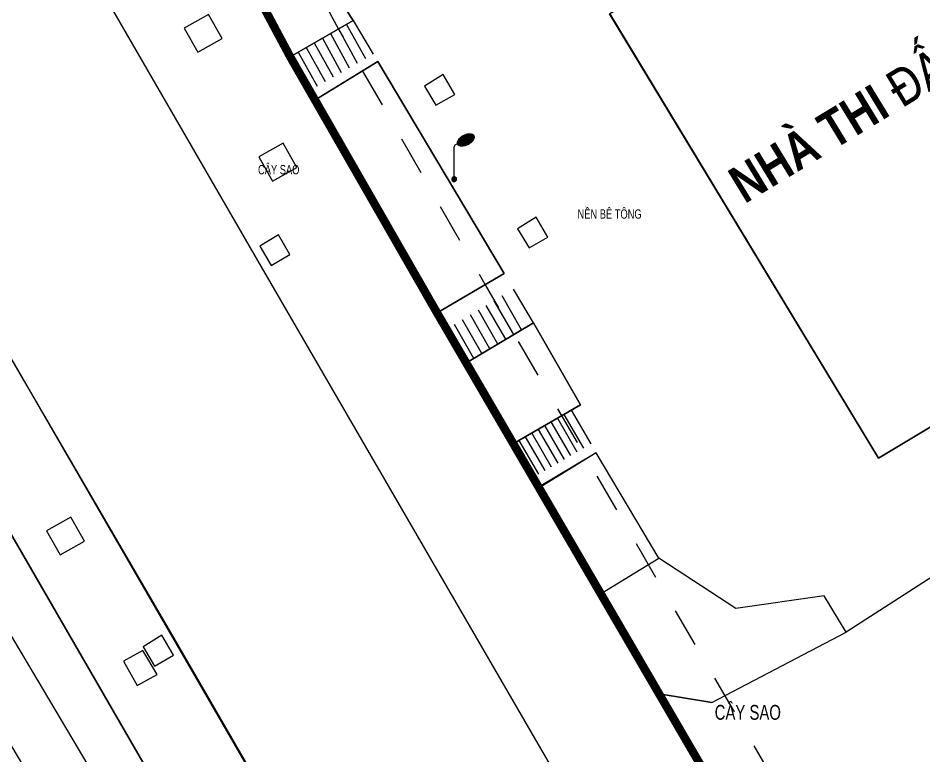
# Model space of a CAD drawing. Header units: millimetres. Extents: x 100 to 288, y -65 to 177.
# Drawn here: x 175.37 to 177.693, y 165.649 to 167.541 of the extents above; entities that cross this region are included whole.
import ezdxf

# ---------------------------------------------------------------- set-up
doc = ezdxf.new("R2010")
doc.units = ezdxf.units.MM
doc.header["$LTSCALE"] = 0.3
doc.header["$MEASUREMENT"] = 0
doc.linetypes.add('DASHDOTX2', pattern=[2, 1, -0.5, 0, -0.5])
doc.linetypes.add('DASHED2', pattern=[0.375, 0.25, -0.125])
for name, color, linetype in [('HATCH1', 8, 'CONTINUOUS'), ('Ky hieu', 7, 'CONTINUOUS'), ('LAYER 1', 1, 'CONTINUOUS'), ('THAY', 4, 'CONTINUOUS')]:
    doc.layers.add(name, color=color, linetype=linetype)
doc.styles.add('DIM', font='VAVON.TTF')
doc.linetypes.add('FENCELINE2', pattern='A,0.25,-0.1,[132,ltypeshp.shx,S=0.1,R=0,X=-0.1,Y=0],-0.1,1', length=1.45)

# ---------------------------------------------------------------- blocks, each defined once
blk = doc.blocks.new('Cot den')
at = {"layer": 'Ky hieu', "color": 5, "linetype": 'Continuous'}
for p, q in [((474185.965, 1112245.026), (474185.991, 1112245.093)), ((474185.965, 1112242.67), (474185.965, 1112245.026)), ((474185.991, 1112245.093), (474186.045, 1112245.174)), ((474186.045, 1112245.174), (474186.126, 1112245.228)), ((474186.126, 1112245.228), (474186.193, 1112245.255))]:
    blk.add_line(p, q, dxfattribs=at)
mesh = blk.add_polyface(dxfattribs=at)
corners = [(474186.293, 1112245.159), (474186.24, 1112245.199), (474186.324, 1112245.147), (474186.222, 1112245.225), (474186.388, 1112245.122), (474186.202, 1112245.255), (474186.426, 1112245.115), (474186.192, 1112245.289), (474186.489, 1112245.105), (474186.184, 1112245.319), (474186.528, 1112245.105), (474186.186, 1112245.362), (474186.599, 1112245.106), (474186.187, 1112245.386), (474186.631, 1112245.111), (474186.204, 1112245.434), (474186.707, 1112245.122), (474186.22, 1112245.483), (474186.772, 1112245.14), (474186.246, 1112245.526), (474186.839, 1112245.159), (474186.272, 1112245.571), (474186.898, 1112245.183), (474186.31, 1112245.616), (474186.965, 1112245.21), (474186.343, 1112245.654), (474187.016, 1112245.237), (474186.397, 1112245.701), (474187.086, 1112245.274), (474186.425, 1112245.727), (474187.119, 1112245.297), (474186.505, 1112245.781), (474187.199, 1112245.351), (474186.538, 1112245.804), (474187.227, 1112245.377), (474186.608, 1112245.841), (474187.281, 1112245.424), (474186.658, 1112245.868), (474187.313, 1112245.462), (474186.726, 1112245.896), (474187.352, 1112245.507), (474186.785, 1112245.919), (474187.378, 1112245.552), (474186.851, 1112245.938), (474187.404, 1112245.595), (474186.917, 1112245.956), (474187.42, 1112245.644), (474186.993, 1112245.967), (474187.436, 1112245.692), (474187.025, 1112245.972), (474187.438, 1112245.716), (474187.095, 1112245.973), (474187.44, 1112245.759), (474187.135, 1112245.973), (474187.432, 1112245.789), (474187.422, 1112245.824), (474187.197, 1112245.963), (474187.422, 1112245.824), (474187.401, 1112245.854), (474187.235, 1112245.956), (474187.384, 1112245.879), (474187.3, 1112245.931), (474187.331, 1112245.919)]
mesh.append_faces([[corners[k] for k in face] for face in [(0, 0, 2, 1), (1, 2, 4, 3), (3, 4, 6, 5), (5, 6, 8, 7), (7, 8, 10, 9), (9, 10, 12, 11), (11, 12, 14, 13), (13, 14, 16, 15), (15, 16, 18, 17), (17, 18, 20, 19), (19, 20, 22, 21), (21, 22, 24, 23), (23, 24, 26, 25), (25, 26, 28, 27), (27, 28, 30, 29), (29, 30, 32, 31), (31, 32, 34, 33), (33, 34, 36, 35), (35, 36, 38, 37), (37, 38, 40, 39), (39, 40, 42, 41), (41, 42, 44, 43), (43, 44, 46, 45), (45, 46, 48, 47), (47, 48, 50, 49), (49, 50, 52, 51), (51, 52, 54, 53), (53, 54, 57, 56), (56, 55, 58, 59), (59, 58, 60, 61), (61, 60, 62, 62)]], dxfattribs={"vtx0": -1, "vtx2": -1, "color": 5})
mesh = blk.add_polyface(dxfattribs=at)
corners = [(474185.872, 1112242.529), (474185.856, 1112242.542), (474185.903, 1112242.513), (474185.846, 1112242.551), (474185.909, 1112242.511), (474185.832, 1112242.567), (474185.934, 1112242.504), (474185.824, 1112242.577), (474185.943, 1112242.503), (474185.815, 1112242.594), (474185.965, 1112242.501), (474185.808, 1112242.608), (474185.978, 1112242.502), (474185.804, 1112242.623), (474185.995, 1112242.504), (474185.799, 1112242.639), (474186.01, 1112242.508), (474185.798, 1112242.655), (474186.026, 1112242.513), (474185.796, 1112242.67), (474186.039, 1112242.519), (474185.796, 1112242.67), (474186.057, 1112242.529), (474185.798, 1112242.689), (474186.065, 1112242.535), (474185.799, 1112242.7), (474186.084, 1112242.551), (474185.806, 1112242.723), (474186.089, 1112242.557), (474185.808, 1112242.732), (474186.105, 1112242.577), (474185.82, 1112242.754), (474186.109, 1112242.585), (474185.824, 1112242.762), (474186.121, 1112242.608), (474185.84, 1112242.782), (474186.123, 1112242.616), (474185.846, 1112242.789), (474186.13, 1112242.639), (474185.864, 1112242.804), (474186.131, 1112242.65), (474185.872, 1112242.81), (474186.133, 1112242.67), (474185.89, 1112242.82), (474186.131, 1112242.684), (474185.903, 1112242.826), (474186.13, 1112242.7), (474185.919, 1112242.831), (474186.125, 1112242.716), (474185.934, 1112242.835), (474186.121, 1112242.732), (474185.951, 1112242.837), (474186.114, 1112242.745), (474185.965, 1112242.838), (474186.105, 1112242.762), (474185.986, 1112242.836), (474186.097, 1112242.772), (474185.995, 1112242.835), (474186.084, 1112242.789), (474186.02, 1112242.828), (474186.073, 1112242.797), (474186.026, 1112242.826), (474186.057, 1112242.81)]
mesh.append_faces([[corners[k] for k in face] for face in [(0, 0, 2, 1), (1, 2, 4, 3), (3, 4, 6, 5), (5, 6, 8, 7), (7, 8, 10, 9), (9, 10, 12, 11), (11, 12, 14, 13), (13, 14, 16, 15), (15, 16, 18, 17), (17, 18, 20, 19), (21, 20, 22, 23), (23, 22, 24, 25), (25, 24, 26, 27), (27, 26, 28, 29), (29, 28, 30, 31), (31, 30, 32, 33), (33, 32, 34, 35), (35, 34, 36, 37), (37, 36, 38, 39), (39, 38, 40, 41), (41, 40, 42, 43), (43, 42, 44, 45), (45, 44, 46, 47), (47, 46, 48, 49), (49, 48, 50, 51), (51, 50, 52, 53), (53, 52, 54, 55), (55, 54, 56, 57), (57, 56, 58, 59), (59, 58, 60, 61), (61, 60, 62, 62)]], dxfattribs={"vtx0": -1, "vtx2": -1, "color": 5})

msp = doc.modelspace()

# ---------------------------------------------------------------- linework, layer by layer
at = {"layer": 'HATCH1'}
for points in [[(176.27073, 170.16515), (175.81624, 169.50856), (175.42732, 168.95144), (175.38911, 168.61409), (175.37844, 168.24695), (175.4636, 167.8732), (175.58034, 167.61824), (175.98397, 166.91949), (176.98638, 165.1917), (177.48141, 164.33472), (177.97962, 163.47706), (178.23712, 163.03572), (178.46561, 162.80121), (178.67888, 162.69985), (178.85006, 162.7091), (179.03284, 162.78885), (179.63078, 163.12149), (182.25949, 164.59078), (183.12819, 165.07847)], [(175.9181, 168.16308), (175.9273, 167.99847), (175.9273, 167.99847), (176.2292, 167.53471), (176.06793, 167.44226), (175.7772, 167.98657), (175.73511, 168.1164), (175.9181, 168.16308)], [(176.44464, 166.78521), (176.12981, 167.33008), (176.29255, 167.42956), (176.61665, 166.88618), (176.44464, 166.78521)], [(178.37415, 161.44651), (175.77432, 165.94446), (175.27219, 166.80534)], [(176.638, 166.44797), (176.51858, 166.65625), (176.69158, 166.75993), (176.81278, 166.54961), (176.81278, 166.54961), (176.638, 166.44797)], [(178.74071, 166.76924), (177.49408, 165.96656)], [(174.97684, 166.58739), (175.51042, 165.69026), (175.99856, 164.86505), (176.54222, 163.89845), (176.4177, 163.82842), (175.87481, 164.79366), (175.38755, 165.61738), (174.86616, 166.49402)], [(176.7038, 166.33436), (176.86415, 166.06477), (177.01304, 166.15618), (176.85269, 166.42577), (176.7038, 166.33436)], [(177.14931, 165.78557), (177.49408, 165.96656), (177.43763, 166.05969), (177.21061, 166.02659), (177.01304, 166.15618)], [(177.14931, 165.78557), (177.01434, 165.8084), (176.86415, 166.06477)]]:
    msp.add_lwpolyline(points, dxfattribs=at)
at = {"layer": 'HATCH1', "ltscale": 5}
for points in [[(176.27073, 170.16515), (175.81624, 169.50856), (175.42732, 168.95144), (175.38911, 168.61409), (175.37844, 168.24695), (175.4636, 167.8732), (175.58034, 167.61824), (175.98397, 166.91949), (176.98638, 165.1917), (177.48141, 164.33472), (177.97962, 163.47706), (178.23712, 163.03572), (178.46561, 162.80121), (178.67888, 162.69985), (178.85006, 162.7091), (179.03284, 162.78885), (179.63078, 163.12149), (182.25949, 164.59078), (183.12819, 165.07847)], [(175.74343, 168.81408), (175.87278, 168.59988), (175.71297, 168.43252), (175.70987, 168.3043), (175.73511, 168.1164), (175.7772, 167.98657), (176.06793, 167.44226), (176.26234, 167.10072), (176.44464, 166.78521), (176.7038, 166.33436), (176.86415, 166.06477), (177.01434, 165.8084), (178.69697, 162.91929)], [(178.37415, 161.44651), (175.77432, 165.94446), (175.27219, 166.80534)], [(174.97684, 166.58739), (175.51042, 165.69026), (175.99856, 164.86505), (176.54222, 163.89845), (176.4177, 163.82842), (175.87481, 164.79366), (175.38755, 165.61738), (174.86616, 166.49402)], [(177.01434, 165.8084), (177.14931, 165.78557), (177.49408, 165.96656), (177.43763, 166.05969), (177.21061, 166.02659), (177.01304, 166.15618), (176.85269, 166.42577), (176.70255, 166.33647)]]:
    msp.add_lwpolyline(points, dxfattribs=at)
at = {"layer": 'HATCH1', "linetype": 'Continuous', "ltscale": 0.7}
msp.add_lwpolyline([(179.26857, 167.42819), (177.57665, 166.41224), (176.88719, 167.55259), (178.58003, 168.5756), (179.26857, 167.42819)], dxfattribs=at)
at = {"layer": 'HATCH1', "ltscale": 5}
for points in [[(179.26857, 167.42819), (178.58003, 168.5756), (176.88741, 167.55224), (177.57665, 166.41224), (179.26886, 167.42772)], [(176.2292, 167.53471), (175.9273, 167.99847), (175.91841, 168.16329), (175.73511, 168.1164), (175.7772, 167.98657), (176.06793, 167.44226)], [(176.44464, 166.78521), (176.61665, 166.88618), (176.29255, 167.42956), (176.13127, 167.33097)], [(176.81278, 166.54961), (176.69158, 166.75993), (176.51873, 166.65633), (176.63837, 166.44819)]]:
    msp.add_lwpolyline(points, close=True, dxfattribs=at)
msp.add_lwpolyline([(174.31318, 167.61278), (174.77478, 167.37929), (175.27219, 166.80534), (178.79187, 160.72247), (178.71484, 160.47933), (178.70212, 160.09333), (178.55606, 160.67151), (174.93688, 166.93495), (174.2508, 167.14866), (173.10565, 166.26143), (172.98843, 166.4601, -0.2952529), (172.99356, 166.58479), (174.31318, 167.61278), (174.77478, 167.37929)], format="xyb", close=True, dxfattribs=at)
at = {"layer": 'HATCH1'}
for points in [[(175.831, 167.45351), (175.89323, 167.48856), (175.85818, 167.5508), (175.79594, 167.51574)], [(176.44185, 167.31756), (176.48983, 167.34519), (176.46024, 167.39639), (176.41251, 167.36662)], [(176.02274, 167.12336), (176.08498, 167.15841), (176.04992, 167.22065), (175.98769, 167.18559)], [(176.6805, 166.95158), (176.72849, 166.97921), (176.6989, 167.0304), (176.65116, 167.00064)], [(176.01927, 166.90684), (176.06726, 166.93447), (176.03767, 166.98566), (175.98993, 166.9559)], [(175.47804, 166.16423), (175.54027, 166.19929), (175.50521, 166.26152), (175.44298, 166.22646)], [(175.72049, 165.87935), (175.76848, 165.90699), (175.73889, 165.95818), (175.69115, 165.92842)], [(175.67572, 165.82915), (175.72688, 165.85797), (175.69055, 165.91948), (175.6409, 165.89152)]]:
    msp.add_lwpolyline(points, close=True, dxfattribs=at)
at = {"layer": 'HATCH1', "linetype": 'DASHED2'}
for points in [[(176.21254, 167.52516), (176.27216, 167.4171)], [(176.2292, 167.53471), (176.29217, 167.42933)], [(176.17122, 167.50148), (176.23149, 167.39223)], [(176.19188, 167.51332), (176.25182, 167.40467)], [(176.1299, 167.47779), (176.19082, 167.36737)], [(176.15056, 167.48963), (176.21115, 167.3798)], [(176.08858, 167.45411), (176.15015, 167.34251)], [(176.10924, 167.46595), (176.17048, 167.35494)], [(176.06793, 167.44226), (176.12981, 167.33008)], [(176.66157, 166.74194), (176.58838, 166.86959)], [(176.69158, 166.75993), (176.61665, 166.88618)], [(176.62072, 166.71746), (176.54732, 166.84548)], [(176.64114, 166.7297), (176.56785, 166.85753)], [(176.57986, 166.69297), (176.50625, 166.82137)], [(176.60029, 166.70522), (176.52678, 166.83342)], [(176.53901, 166.66849), (176.46518, 166.79726)], [(176.55944, 166.68073), (176.48571, 166.80931)], [(176.51858, 166.65625), (176.44464, 166.78521)], [(176.76973, 166.52457), (176.83371, 166.41411)], [(176.78898, 166.53577), (176.85269, 166.42577)], [(176.72033, 166.49585), (176.78499, 166.38421)], [(176.7368, 166.50542), (176.80123, 166.39418)], [(176.75326, 166.515), (176.81747, 166.40414)], [(176.6874, 166.4767), (176.75252, 166.36427)], [(176.70387, 166.48627), (176.76875, 166.37424)], [(176.638, 166.44797), (176.7038, 166.33436)], [(176.65447, 166.45755), (176.72004, 166.34433)], [(176.67093, 166.46712), (176.73628, 166.3543)]]:
    msp.add_lwpolyline(points, dxfattribs=at)
at = {"layer": 'HATCH1', "linetype": 'FENCELINE2', "ltscale": 2}
msp.add_lwpolyline([(173.10565, 166.26143), (174.2508, 167.14866), (174.93688, 166.93495), (178.55606, 160.67151)], dxfattribs=at)
at = {"layer": 'LAYER 1', "linetype": 'DASHED2', "lineweight": -2, "flags": 128}
msp.add_lwpolyline([(178.77643, 163.06713), (179.07998, 163.24856), (180.91066, 164.27182), (181.04108, 164.35672), (181.53337, 164.63675), (181.98923, 164.89605), (182.3955, 165.13688), (182.72489, 165.33214), (182.78409, 165.36723), (182.80312, 165.37857), (182.91461, 165.44084), (183.16252, 165.5793), (183.43137, 165.72945), (184.32697, 166.22965), (180.17148, 172.4596), (179.93517, 172.51961), (177.99853, 171.49864), (177.72951, 171.43877), (175.91125, 168.81254), (176.05154, 168.58022), (175.85445, 168.37383), (175.85296, 168.31213), (175.87498, 168.14819), (175.90918, 168.04269), (176.19292, 167.51146), (176.56833, 166.8567)], close=True, dxfattribs=at)
at = {"layer": 'THAY', "linetype": 'DASHDOTX2', "lineweight": -2, "ltscale": 0.3, "const_width": 0.02143, "flags": 128}
msp.add_lwpolyline([(178.72573, 162.87039), (179.15149, 163.12487), (180.98456, 164.14947), (181.11543, 164.23466), (181.60401, 164.51257), (182.06098, 164.77251), (182.46835, 165.01399), (182.79774, 165.20925), (182.85707, 165.24443), (182.87452, 165.25483), (182.98427, 165.31612), (183.23218, 165.45458), (183.50102, 165.60473), (184.53161, 166.18031), (180.25985, 172.58455), (179.91711, 172.67159), (177.94882, 171.63393), (177.64389, 171.56606), (175.74116, 168.81784), (175.87278, 168.59988), (175.71297, 168.43252), (175.70987, 168.3043), (175.73511, 168.1164), (175.7772, 167.98657), (176.06793, 167.44226), (176.44464, 166.78521), (178.72573, 162.87039)], dxfattribs=at)

# ---------------------------------------------------------------- block references
at = {"layer": 'HATCH1', "xscale": 0.03504980631987564, "yscale": 0.03504980634066612, "zscale": 0.03504980631809729}
msp.add_blockref('Cot den', (-16443.63762, -38816.76209), dxfattribs=at)

# ---------------------------------------------------------------- texts
at = {"layer": 'HATCH1', "style": 'DIM', "width": 0.75}
for s, height, p in [('CAÂY SAO', 0.02381, (175.98552, 167.14056)), ('NEÀN BEÂ TOÂNG', 0.0238096, (176.80479, 167.02684)), ('CAÂY SAO', 0.038095, (177.15659, 165.74141))]:
    msp.add_text(s, height=height, dxfattribs=at).set_placement(p)
at = {"layer": 'HATCH1', "linetype": 'DASHDOTX2', "insert": (177.93826, 167.60457), "char_height": 0.0952385, "width": 3.2960884, "attachment_point": 2, "rotation": 31.33578}
msp.add_mtext('{\\fVNI-Helve-Condense|b1|i0|c0|p2;NHAØ THI ÑAÁU VOÕ THUAÄT 225 CHOÃ}', dxfattribs=at)

doc.saveas('drawing.dxf')
